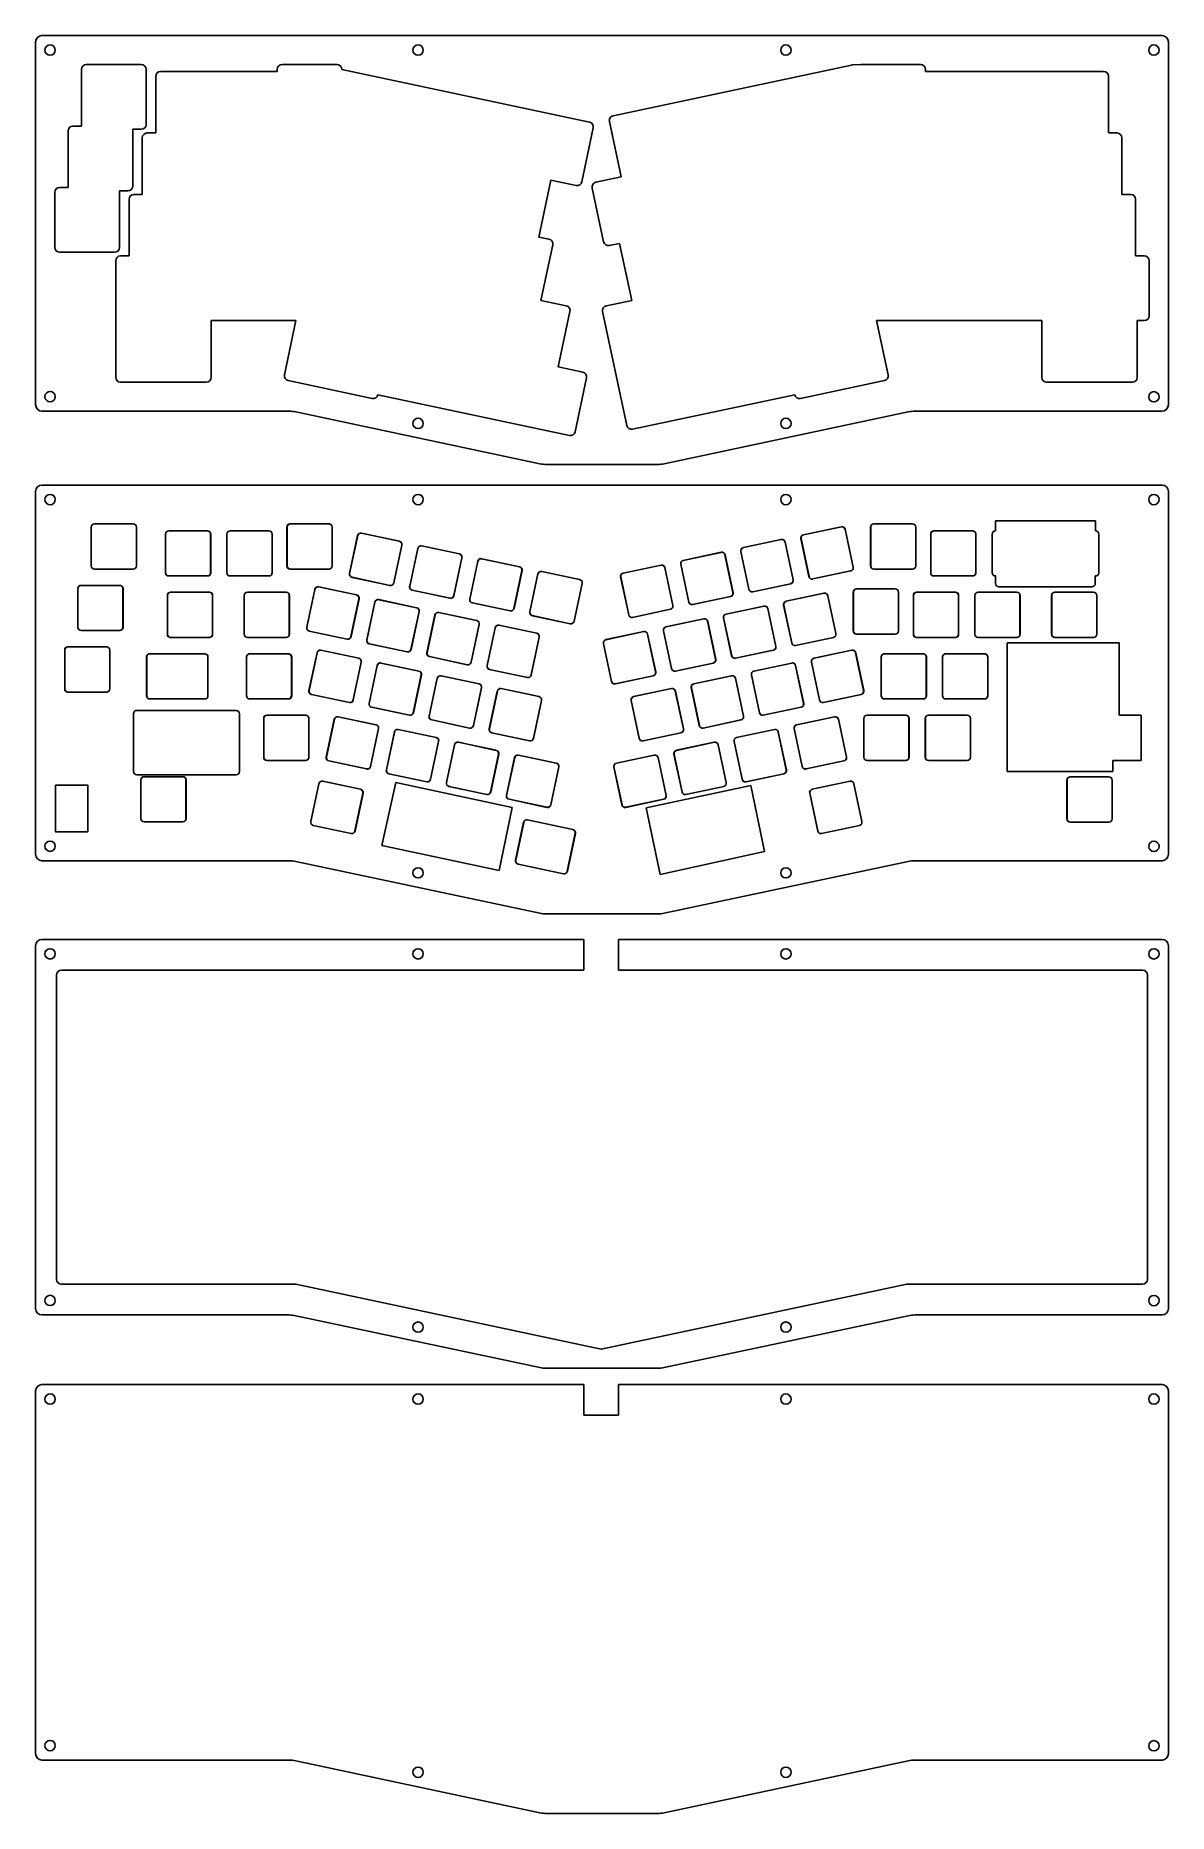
# Model space of a CAD drawing. Extents: x 59 to 410, y 110 to 661.
import ezdxf

# ---------------------------------------------------------------- set-up
doc = ezdxf.new("R2010")
doc.units = 0
doc.layers.get('0').update_dxf_attribs({"linetype": 'CONTINUOUS'})

msp = doc.modelspace()

# ---------------------------------------------------------------- linework, layer by layer
at = {"color": 7, "linetype": 'CONTINUOUS', "lineweight": 25}
for p, q in [((58.81, 658.57), (58.81, 546.17)), ((408.1, 660.57), (60.81, 660.57)), ((410.1, 546.17), (410.1, 658.57)), ((91.6, 651.57), (74.54, 651.57)), ((152.31, 651.57), (135.25, 651.57)), ((311.84, 651.43), (237.9, 635.71)), ((314.68, 651.56), (312.09, 651.46)), ((333.27, 651.57), (314.74, 651.57)), ((73.04, 650.07), (73.04, 632.52)), ((93.1, 633.01), (93.1, 650.07)), ((96.06, 647.93), (96.06, 630.38)), ((133.75, 649.43), (97.56, 649.43)), ((133.75, 650.07), (133.75, 649.43)), ((153.81, 650.06), (153.81, 650.07)), ((230.6, 633.73), (153.81, 650.06)), ((334.77, 649.43), (334.77, 650.07)), ((390, 649.43), (334.77, 649.43)), ((391.5, 630.38), (391.5, 647.93)), ((236.74, 633.93), (240.39, 616.76)), ((68.88, 631.02), (68.88, 613.47)), ((73.04, 632.52), (70.38, 632.52)), ((88.94, 631.51), (91.6, 631.51)), ((88.94, 613.96), (88.94, 631.51)), ((91.9, 628.88), (91.9, 611.33)), ((96.06, 630.38), (93.4, 630.38)), ((228.21, 615.27), (231.76, 631.95)), ((394.17, 630.38), (391.5, 630.38)), ((395.67, 611.33), (395.67, 628.88)), ((64.81, 611.97), (64.81, 594.91)), ((68.88, 613.47), (66.31, 613.47)), ((84.87, 612.46), (87.44, 612.46)), ((84.87, 594.91), (84.87, 612.46)), ((214.83, 598.13), (218.58, 615.78)), ((218.58, 615.78), (226.43, 614.11)), ((231.39, 613.31), (234.94, 596.63)), ((240.39, 616.76), (232.55, 615.09)), ((87.83, 609.83), (87.83, 592.28)), ((91.9, 611.33), (89.33, 611.33)), ((398.43, 611.33), (395.67, 611.33)), ((399.93, 592.28), (399.93, 609.83)), ((218.02, 597.45), (214.83, 598.13)), ((215.53, 578.51), (219.18, 595.67)), ((236.72, 595.47), (239.91, 596.15)), ((239.91, 596.15), (243.66, 578.51)), ((66.31, 593.41), (83.37, 593.41)), ((83.66, 590.78), (83.66, 554.67)), ((87.83, 592.28), (85.16, 592.28)), ((402.6, 592.28), (399.93, 592.28)), ((404.1, 573.72), (404.1, 590.78)), ((223.37, 576.84), (215.53, 578.51)), ((243.66, 578.51), (235.81, 576.84)), ((220.88, 557.89), (224.53, 575.06)), ((234.65, 575.06), (242.16, 539.73)), ((113.26, 572.22), (139.56, 572.22)), ((113.26, 554.67), (113.26, 572.22)), ((139.56, 572.22), (136, 555.43)), ((319.62, 572.22), (370.83, 572.22)), ((323.19, 555.43), (319.62, 572.22)), ((370.83, 572.22), (370.83, 554.62)), ((400.43, 572.22), (400.43, 554.62)), ((400.43, 572.22), (402.6, 572.22)), ((228.51, 556.27), (220.88, 557.89)), ((85.16, 553.17), (111.76, 553.17)), ((137.15, 553.65), (163.15, 548.12)), ((226.12, 537.81), (229.67, 554.49)), ((296.03, 548.12), (322.03, 553.65)), ((372.33, 553.12), (398.93, 553.12)), ((164.93, 549.28), (224.34, 536.65)), ((164.93, 549.28), (164.93, 549.28)), ((243.94, 538.58), (294.25, 549.27)), ((60.81, 544.17), (137.42, 544.17)), ((139.5, 543.95), (215.14, 527.87)), ((329.41, 543.95), (253.77, 527.87)), ((408.1, 544.17), (331.49, 544.17)), ((217.22, 527.65), (251.69, 527.65)), ((58.81, 519.28), (58.81, 406.88)), ((408.1, 521.28), (60.81, 521.28)), ((410.1, 406.88), (410.1, 519.28)), ((76.07, 508.25), (76.07, 496.25)), ((76.1, 508.24), (76.1, 496.24)), ((89.07, 509.25), (77.07, 509.25)), ((89.1, 509.24), (77.1, 509.24)), ((90.07, 496.25), (90.07, 508.25)), ((90.1, 496.24), (90.1, 508.24)), ((112.09, 507.11), (100.09, 507.11)), ((112.12, 507.1), (100.12, 507.1)), ((131.14, 507.11), (119.14, 507.11)), ((131.17, 507.1), (119.17, 507.1)), ((136.78, 508.25), (136.78, 496.25)), ((136.81, 508.24), (136.81, 496.24)), ((149.78, 509.25), (137.78, 509.25)), ((149.81, 509.24), (137.81, 509.24)), ((150.78, 496.25), (150.78, 508.25)), ((150.81, 496.24), (150.81, 508.24)), ((308.65, 508.37), (296.91, 505.87)), ((308.68, 508.36), (296.94, 505.86)), ((312.33, 495.86), (309.84, 507.59)), ((312.36, 495.85), (309.87, 507.59)), ((317.74, 508.25), (317.74, 496.25)), ((317.77, 508.24), (317.77, 496.24)), ((330.74, 509.25), (318.74, 509.25)), ((330.77, 509.24), (318.77, 509.24)), ((331.74, 496.25), (331.74, 508.25)), ((331.77, 496.24), (331.77, 508.24)), ((349.37, 507.11), (337.37, 507.11)), ((349.4, 507.1), (337.4, 507.1)), ((356.5, 507.11), (356.42, 507.11)), ((99.09, 506.11), (99.09, 494.11)), ((99.12, 506.1), (99.12, 494.1)), ((113.09, 494.11), (113.09, 506.11)), ((113.12, 494.1), (113.12, 506.1)), ((118.14, 506.11), (118.14, 494.11)), ((118.17, 506.1), (118.17, 494.1)), ((132.14, 494.11), (132.14, 506.11)), ((132.17, 494.1), (132.17, 506.1)), ((158.68, 505.61), (156.18, 493.88)), ((158.71, 505.61), (156.21, 493.87)), ((171.6, 503.89), (159.86, 506.39)), ((171.63, 503.88), (159.89, 506.38)), ((169.88, 490.97), (172.37, 502.7)), ((169.91, 490.96), (172.4, 502.69)), ((177.31, 501.65), (174.82, 489.92)), ((177.34, 501.64), (174.84, 489.91)), ((190.23, 499.93), (178.5, 502.42)), ((190.26, 499.92), (178.53, 502.41)), ((290.02, 504.4), (278.28, 501.91)), ((290.05, 504.39), (278.31, 501.9)), ((293.7, 491.9), (291.2, 503.63)), ((293.73, 491.89), (291.23, 503.62)), ((296.14, 504.68), (298.64, 492.95)), ((296.17, 504.67), (298.67, 492.94)), ((336.37, 506.11), (336.37, 494.11)), ((336.4, 506.1), (336.4, 494.1)), ((350.37, 494.11), (350.37, 506.11)), ((350.4, 494.1), (350.4, 506.1)), ((355.42, 506.11), (355.42, 494.11)), ((388.47, 494.11), (388.47, 506.11)), ((188.51, 487.01), (191, 498.74)), ((188.54, 487), (191.03, 498.73)), ((195.94, 497.69), (193.45, 485.96)), ((195.97, 497.68), (193.48, 485.95)), ((208.87, 495.97), (197.13, 498.46)), ((208.9, 495.96), (197.16, 498.45)), ((252.75, 496.48), (241.01, 493.99)), ((252.78, 496.47), (241.04, 493.98)), ((258.87, 496.76), (261.37, 485.02)), ((258.9, 496.75), (261.4, 485.02)), ((271.38, 500.44), (259.64, 497.95)), ((271.41, 500.43), (259.67, 497.94)), ((275.06, 487.94), (272.57, 499.67)), ((275.09, 487.93), (272.6, 499.66)), ((277.51, 500.72), (280, 488.99)), ((277.54, 500.71), (280.03, 488.98)), ((77.07, 495.25), (89.07, 495.25)), ((77.1, 495.24), (89.1, 495.24)), ((100.09, 493.11), (112.09, 493.11)), ((100.12, 493.1), (112.12, 493.1)), ((119.14, 493.11), (131.14, 493.11)), ((119.17, 493.1), (131.17, 493.1)), ((137.78, 495.25), (149.78, 495.25)), ((137.81, 495.24), (149.81, 495.24)), ((156.95, 492.69), (168.69, 490.2)), ((156.98, 492.68), (168.72, 490.19)), ((207.14, 483.04), (209.64, 494.78)), ((207.17, 483.04), (209.67, 494.77)), ((214.58, 493.73), (212.08, 481.99)), ((214.61, 493.72), (212.11, 481.99)), ((227.5, 492.01), (215.76, 494.5)), ((227.53, 492), (215.79, 494.49)), ((225.78, 479.08), (228.27, 490.82)), ((225.81, 479.07), (228.3, 490.81)), ((240.24, 492.8), (242.74, 481.06)), ((240.27, 492.79), (242.77, 481.05)), ((256.43, 483.97), (253.93, 495.71)), ((256.46, 483.97), (253.96, 495.7)), ((281.19, 488.22), (292.93, 490.71)), ((281.22, 488.21), (292.96, 490.7)), ((299.82, 492.18), (311.56, 494.67)), ((299.85, 492.17), (311.59, 494.66)), ((318.74, 495.25), (330.74, 495.25)), ((318.77, 495.24), (330.77, 495.24)), ((337.37, 493.11), (349.37, 493.11)), ((337.4, 493.1), (349.4, 493.1)), ((356.42, 493.11), (356.5, 493.11)), ((356.45, 493.1), (356.53, 493.1)), ((356.5, 493.11), (356.5, 490.76)), ((387.38, 490.76), (387.38, 493.11)), ((387.38, 493.11), (387.47, 493.11)), ((387.41, 493.1), (387.5, 493.1)), ((71.91, 489.2), (71.91, 477.2)), ((71.94, 489.19), (71.94, 477.19)), ((84.91, 490.2), (72.91, 490.2)), ((84.94, 490.19), (72.94, 490.19)), ((85.91, 477.2), (85.91, 489.2)), ((85.94, 477.19), (85.94, 489.19)), ((99.69, 487.06), (99.69, 475.06)), ((99.72, 487.05), (99.72, 475.05)), ((112.69, 488.06), (100.69, 488.06)), ((112.72, 488.05), (100.72, 488.05)), ((113.69, 475.06), (113.69, 487.06)), ((113.72, 475.05), (113.72, 487.05)), ((123.5, 487.06), (123.5, 475.06)), ((123.53, 487.05), (123.53, 475.05)), ((136.5, 488.06), (124.5, 488.06)), ((136.53, 488.05), (124.53, 488.05)), ((137.5, 475.06), (137.5, 487.06)), ((137.53, 475.05), (137.53, 487.05)), ((145.4, 488.96), (142.9, 477.23)), ((145.43, 488.96), (142.93, 477.22)), ((158.32, 487.24), (146.58, 489.74)), ((158.35, 487.23), (146.61, 489.73)), ((156.6, 474.32), (159.09, 486.05)), ((156.63, 474.31), (159.12, 486.04)), ((164.03, 485), (161.54, 473.27)), ((164.06, 484.99), (161.56, 473.26)), ((176.95, 483.28), (165.22, 485.77)), ((176.98, 483.27), (165.25, 485.76)), ((175.59, 488.73), (187.32, 486.24)), ((175.62, 488.72), (187.35, 486.23)), ((262.55, 484.25), (274.29, 486.75)), ((262.58, 484.24), (274.32, 486.74)), ((303.29, 487.76), (291.55, 485.26)), ((303.32, 487.75), (291.58, 485.25)), ((306.97, 475.25), (304.48, 486.98)), ((307, 475.24), (304.51, 486.98)), ((312.38, 488.12), (312.38, 476.12)), ((312.41, 488.11), (312.41, 476.11)), ((325.38, 489.12), (313.38, 489.12)), ((325.41, 489.11), (313.41, 489.11)), ((326.38, 476.12), (326.38, 488.12)), ((326.41, 476.11), (326.41, 488.11)), ((331.01, 487.06), (331.01, 475.06)), ((331.04, 487.05), (331.04, 475.05)), ((344.01, 488.06), (332.01, 488.06)), ((344.04, 488.05), (332.04, 488.05)), ((345.01, 475.06), (345.01, 487.06)), ((345.04, 475.05), (345.04, 487.05)), ((350.06, 487.06), (350.06, 475.06)), ((350.09, 487.05), (350.09, 475.05)), ((363.06, 488.06), (351.06, 488.06)), ((363.09, 488.05), (351.09, 488.05)), ((357.5, 489.76), (386.38, 489.76)), ((364.06, 475.06), (364.06, 487.06)), ((364.09, 475.05), (364.09, 487.05)), ((373.88, 487.06), (373.88, 475.06)), ((373.91, 487.05), (373.91, 475.05)), ((386.88, 488.06), (374.88, 488.06)), ((386.91, 488.05), (374.91, 488.05)), ((387.88, 475.06), (387.88, 487.06)), ((387.91, 475.05), (387.91, 487.05)), ((175.23, 470.36), (177.72, 482.09)), ((175.26, 470.35), (177.75, 482.08)), ((182.66, 481.04), (180.17, 469.31)), ((182.69, 481.03), (180.2, 469.3)), ((195.59, 479.32), (183.85, 481.81)), ((195.62, 479.31), (183.88, 481.8)), ((194.22, 484.77), (205.96, 482.27)), ((194.25, 484.76), (205.99, 482.26)), ((212.85, 480.81), (224.59, 478.31)), ((212.88, 480.8), (224.62, 478.3)), ((243.92, 480.29), (255.66, 482.79)), ((243.95, 480.28), (255.69, 482.78)), ((266.02, 479.83), (254.28, 477.34)), ((266.05, 479.82), (254.31, 477.33)), ((272.15, 480.11), (274.64, 468.38)), ((272.18, 480.1), (274.67, 468.37)), ((284.66, 483.79), (272.92, 481.3)), ((284.69, 483.78), (272.95, 481.29)), ((288.34, 471.29), (285.84, 483.02)), ((288.37, 471.28), (285.87, 483.01)), ((290.78, 484.07), (293.28, 472.34)), ((290.81, 484.06), (293.31, 472.33)), ((72.91, 476.2), (84.91, 476.2)), ((72.94, 476.19), (84.94, 476.19)), ((100.69, 474.06), (112.69, 474.06)), ((100.72, 474.05), (112.72, 474.05)), ((124.5, 474.06), (136.5, 474.06)), ((124.53, 474.05), (136.53, 474.05)), ((143.67, 476.04), (155.41, 473.55)), ((143.7, 476.03), (155.44, 473.54)), ((193.86, 466.39), (196.36, 478.13)), ((193.89, 466.39), (196.39, 478.12)), ((201.3, 477.08), (198.8, 465.34)), ((201.33, 477.07), (198.83, 465.34)), ((214.22, 475.36), (202.48, 477.85)), ((214.25, 475.35), (202.51, 477.84)), ((212.5, 462.43), (214.99, 474.17)), ((212.53, 462.42), (215.02, 474.16)), ((247.39, 475.87), (235.65, 473.38)), ((247.42, 475.86), (235.68, 473.37)), ((251.07, 463.36), (248.57, 475.1)), ((251.1, 463.36), (248.6, 475.09)), ((253.51, 476.15), (256.01, 464.41)), ((253.54, 476.14), (256.04, 464.41)), ((269.7, 467.33), (267.21, 479.06)), ((269.73, 467.32), (267.24, 479.05)), ((294.46, 471.57), (306.2, 474.06)), ((294.49, 471.56), (306.23, 474.05)), ((313.38, 475.12), (325.38, 475.12)), ((313.41, 475.11), (325.41, 475.11)), ((332.01, 474.06), (344.01, 474.06)), ((332.04, 474.05), (344.04, 474.05)), ((351.06, 474.06), (363.06, 474.06)), ((351.09, 474.05), (363.09, 474.05)), ((374.88, 474.06), (386.88, 474.06)), ((374.91, 474.05), (386.91, 474.05)), ((67.84, 470.15), (67.84, 458.15)), ((67.87, 470.14), (67.87, 458.14)), ((80.84, 471.15), (68.84, 471.15)), ((80.87, 471.14), (68.87, 471.14)), ((81.84, 458.15), (81.84, 470.15)), ((81.87, 458.14), (81.87, 470.14)), ((106.24, 469.01), (94.24, 469.01)), ((137.2, 469.01), (125.2, 469.01)), ((137.23, 469), (125.23, 469)), ((146.1, 469.33), (143.6, 457.6)), ((146.13, 469.33), (143.63, 457.59)), ((159.02, 467.61), (147.28, 470.11)), ((159.05, 467.6), (147.31, 470.1)), ((162.31, 472.08), (174.04, 469.59)), ((162.34, 472.07), (174.07, 469.58)), ((234.88, 472.19), (237.38, 460.45)), ((234.91, 472.18), (237.41, 460.44)), ((275.83, 467.61), (287.57, 470.1)), ((275.86, 467.6), (287.6, 470.09)), ((311.91, 470.11), (300.17, 467.61)), ((311.94, 470.1), (300.2, 467.6)), ((315.59, 457.6), (313.1, 469.33)), ((315.62, 457.59), (313.13, 469.33)), ((334, 469.01), (322, 469.01)), ((334.03, 469), (322.03, 469)), ((353.05, 469.01), (341.05, 469.01)), ((353.08, 469), (341.08, 469)), ((394.77, 472.36), (360.08, 472.36)), ((392.43, 472.37), (363.56, 472.37)), ((93.24, 468.01), (93.24, 456.01)), ((93.27, 468), (93.27, 456)), ((112.27, 456), (112.27, 468)), ((124.2, 468.01), (124.2, 456.01)), ((124.23, 468), (124.23, 456)), ((138.2, 456.01), (138.2, 468.01)), ((138.23, 456), (138.23, 468)), ((157.3, 454.69), (159.79, 466.42)), ((157.33, 454.68), (159.82, 466.41)), ((164.73, 465.37), (162.24, 453.64)), ((164.76, 465.36), (162.26, 453.63)), ((177.65, 463.65), (165.92, 466.14)), ((177.68, 463.64), (165.95, 466.13)), ((180.94, 468.12), (192.68, 465.62)), ((180.97, 468.11), (192.71, 465.61)), ((199.57, 464.16), (211.31, 461.66)), ((199.6, 464.15), (211.34, 461.65)), ((257.19, 463.64), (268.93, 466.14)), ((257.22, 463.63), (268.96, 466.13)), ((293.28, 466.14), (281.54, 463.65)), ((293.31, 466.13), (281.57, 463.64)), ((296.96, 453.64), (294.46, 465.37)), ((296.99, 453.63), (294.49, 465.36)), ((299.4, 466.42), (301.9, 454.69)), ((299.43, 466.41), (301.93, 454.68)), ((321, 468.01), (321, 456.01)), ((321.03, 468), (321.03, 456)), ((335, 456.01), (335, 468.01)), ((335.03, 456), (335.03, 468)), ((340.05, 468.01), (340.05, 456.01)), ((340.08, 468), (340.08, 456)), ((354.05, 456.01), (354.05, 468.01)), ((354.08, 456), (354.08, 468)), ((175.93, 450.73), (178.42, 462.46)), ((175.96, 450.72), (178.45, 462.45)), ((183.36, 461.41), (180.87, 449.68)), ((183.39, 461.4), (180.9, 449.67)), ((196.29, 459.69), (184.55, 462.18)), ((196.32, 459.68), (184.58, 462.17)), ((194.56, 446.76), (197.06, 458.5)), ((194.59, 446.76), (197.09, 458.49)), ((202, 457.45), (199.5, 445.71)), ((202.03, 457.44), (199.53, 445.71)), ((214.92, 455.73), (203.18, 458.22)), ((214.95, 455.72), (203.21, 458.21)), ((238.56, 459.68), (250.3, 462.18)), ((238.59, 459.67), (250.33, 462.17)), ((256.01, 458.22), (244.27, 455.73)), ((256.04, 458.21), (244.3, 455.72)), ((259.69, 445.71), (257.19, 457.45)), ((259.72, 445.71), (257.22, 457.44)), ((262.13, 458.5), (264.63, 446.76)), ((262.16, 458.49), (264.66, 446.76)), ((274.64, 462.18), (262.9, 459.69)), ((274.67, 462.17), (262.93, 459.68)), ((278.32, 449.68), (275.83, 461.41)), ((278.35, 449.67), (275.86, 461.4)), ((280.77, 462.46), (283.26, 450.73)), ((280.8, 462.45), (283.29, 450.72)), ((68.84, 457.15), (80.84, 457.15)), ((68.87, 457.14), (80.87, 457.14)), ((94.24, 455.01), (106.24, 455.01)), ((125.2, 455.01), (137.2, 455.01)), ((125.23, 455), (137.23, 455)), ((144.37, 456.41), (156.11, 453.92)), ((144.4, 456.4), (156.14, 453.91)), ((163.01, 452.45), (174.74, 449.96)), ((163.04, 452.44), (174.77, 449.95)), ((213.2, 442.8), (215.69, 454.54)), ((213.23, 442.79), (215.72, 454.53)), ((243.5, 454.54), (246, 442.8)), ((243.53, 454.53), (246.03, 442.79)), ((284.45, 449.96), (296.19, 452.45)), ((284.48, 449.95), (296.22, 452.44)), ((303.08, 453.92), (314.82, 456.41)), ((303.11, 453.91), (314.85, 456.4)), ((322, 455.01), (334, 455.01)), ((322.03, 455), (334.03, 455)), ((341.05, 455.01), (353.05, 455.01)), ((341.08, 455), (353.08, 455)), ((129.55, 448.96), (129.55, 436.96)), ((129.58, 448.95), (129.58, 436.95)), ((142.55, 449.96), (130.55, 449.96)), ((142.58, 449.95), (130.58, 449.95)), ((143.55, 436.96), (143.55, 448.96)), ((143.58, 436.95), (143.58, 448.95)), ((151.45, 448.72), (148.95, 436.99)), ((151.48, 448.72), (148.98, 436.98)), ((164.37, 447), (152.63, 449.5)), ((164.4, 446.99), (152.66, 449.49)), ((181.64, 448.49), (193.38, 445.99)), ((181.67, 448.48), (193.41, 445.98)), ((265.81, 445.99), (277.55, 448.49)), ((265.84, 445.98), (277.58, 448.48)), ((306.55, 449.5), (294.81, 447)), ((306.58, 449.49), (294.84, 446.99)), ((310.23, 436.99), (307.74, 448.72)), ((310.26, 436.98), (307.77, 448.72)), ((315.64, 448.96), (315.64, 436.96)), ((315.67, 448.95), (315.67, 436.95)), ((328.64, 449.96), (316.64, 449.96)), ((328.67, 449.95), (316.67, 449.95)), ((329.64, 436.96), (329.64, 448.96)), ((329.67, 436.95), (329.67, 448.95)), ((334.69, 448.96), (334.69, 436.96)), ((334.72, 448.95), (334.72, 436.95)), ((347.69, 449.96), (335.69, 449.96)), ((347.72, 449.95), (335.72, 449.95)), ((348.69, 436.96), (348.69, 448.96)), ((348.72, 436.95), (348.72, 448.95)), ((401.6, 449.95), (394.77, 449.95)), ((162.65, 434.08), (165.14, 445.81)), ((162.68, 434.07), (165.17, 445.8)), ((170.08, 444.76), (167.59, 433.03)), ((170.11, 444.75), (167.61, 433.02)), ((183, 443.04), (171.27, 445.53)), ((183.03, 443.03), (171.3, 445.52)), ((181.28, 430.12), (183.77, 441.85)), ((181.31, 430.11), (183.8, 441.84)), ((188.71, 440.8), (186.22, 429.07)), ((188.74, 440.79), (186.25, 429.06)), ((201.64, 439.08), (189.9, 441.57)), ((201.67, 439.07), (189.93, 441.56)), ((200.27, 444.53), (212.01, 442.03)), ((200.3, 444.52), (212.04, 442.02)), ((247.18, 442.03), (258.92, 444.53)), ((247.21, 442.02), (258.95, 444.52)), ((269.28, 441.57), (257.54, 439.08)), ((269.31, 441.56), (257.57, 439.07)), ((272.96, 429.07), (270.47, 440.8)), ((272.99, 429.06), (270.5, 440.79)), ((275.41, 441.85), (277.9, 430.12)), ((275.44, 441.84), (277.93, 430.11)), ((287.92, 445.53), (276.18, 443.04)), ((287.95, 445.52), (276.21, 443.03)), ((291.6, 433.03), (289.1, 444.76)), ((291.63, 433.02), (289.13, 444.75)), ((294.04, 445.81), (296.54, 434.08)), ((294.07, 445.8), (296.57, 434.07)), ((130.55, 435.96), (142.55, 435.96)), ((130.58, 435.95), (142.58, 435.95)), ((149.72, 435.8), (161.46, 433.31)), ((149.75, 435.79), (161.49, 433.3)), ((199.91, 426.15), (202.41, 437.89)), ((199.94, 426.15), (202.44, 437.88)), ((207.35, 436.84), (204.85, 425.1)), ((207.38, 436.83), (204.88, 425.1)), ((220.27, 435.12), (208.53, 437.61)), ((220.3, 435.11), (208.56, 437.6)), ((250.65, 437.61), (238.91, 435.12)), ((250.68, 437.6), (238.94, 435.11)), ((254.33, 425.1), (251.83, 436.84)), ((254.36, 425.1), (251.86, 436.83)), ((256.77, 437.89), (259.27, 426.15)), ((256.8, 437.88), (259.3, 426.15)), ((297.72, 433.31), (309.46, 435.8)), ((297.75, 433.3), (309.49, 435.79)), ((316.64, 435.96), (328.64, 435.96)), ((316.67, 435.95), (328.67, 435.95)), ((335.69, 435.96), (347.69, 435.96)), ((335.72, 435.95), (347.72, 435.95)), ((392.84, 433.61), (392.84, 435.96)), ((392.84, 435.96), (400.07, 435.96)), ((392.87, 435.95), (401.6, 435.95)), ((91.46, 429.91), (91.46, 417.91)), ((91.49, 429.9), (91.49, 417.9)), ((104.46, 430.91), (92.46, 430.91)), ((104.49, 430.9), (92.49, 430.9)), ((105.46, 417.91), (105.46, 429.91)), ((105.49, 417.9), (105.49, 429.9)), ((168.36, 431.84), (180.09, 429.35)), ((168.39, 431.83), (180.12, 429.34)), ((218.55, 422.19), (221.04, 433.93)), ((218.58, 422.18), (221.07, 433.92)), ((238.14, 433.93), (240.64, 422.19)), ((238.17, 433.92), (240.67, 422.18)), ((279.09, 429.35), (290.83, 431.84)), ((279.12, 429.34), (290.86, 431.83)), ((378.63, 429.86), (378.63, 417.86)), ((378.66, 429.85), (378.66, 417.85)), ((391.63, 430.86), (379.63, 430.86)), ((392.63, 417.86), (392.63, 429.86)), ((392.66, 417.85), (392.66, 429.85)), ((146.64, 428.73), (144.14, 417)), ((146.67, 428.73), (144.17, 416.99)), ((159.56, 427.01), (147.82, 429.51)), ((159.59, 427), (147.85, 429.5)), ((157.84, 414.09), (160.33, 425.82)), ((157.87, 414.08), (160.36, 425.81)), ((170.54, 429.13), (166.23, 409.58)), ((186.99, 427.88), (198.73, 425.38)), ((187.02, 427.87), (198.76, 425.37)), ((260.45, 425.38), (272.19, 427.88)), ((260.48, 425.37), (272.22, 427.87)), ((284.89, 407.77), (280.57, 428.15)), ((298.85, 425.82), (301.35, 414.09)), ((298.88, 425.81), (301.38, 414.08)), ((311.36, 429.51), (299.62, 427.01)), ((311.39, 429.5), (299.65, 427)), ((315.04, 417), (312.55, 428.73)), ((315.07, 416.99), (312.58, 428.73)), ((205.62, 423.92), (217.36, 421.42)), ((205.65, 423.91), (217.39, 421.41)), ((241.82, 421.42), (253.56, 423.92)), ((241.85, 421.41), (253.59, 423.91)), ((248.14, 421.24), (252.54, 400.63)), ((92.46, 416.91), (104.46, 416.91)), ((92.49, 416.9), (104.49, 416.9)), ((144.91, 415.81), (156.65, 413.32)), ((144.94, 415.8), (156.68, 413.31)), ((210.16, 416.77), (207.66, 405.03)), ((210.19, 416.76), (207.69, 405.02)), ((225.41, 414.55), (211.34, 417.54)), ((225.44, 414.54), (211.37, 417.53)), ((223.69, 401.63), (226.18, 413.36)), ((223.72, 401.62), (226.21, 413.35)), ((302.53, 413.32), (314.27, 415.81)), ((302.56, 413.31), (314.3, 415.8)), ((379.63, 416.86), (391.63, 416.86)), ((379.66, 416.85), (391.66, 416.85)), ((60.81, 404.88), (137.42, 404.88)), ((139.5, 404.66), (215.14, 388.58)), ((208.43, 403.85), (222.5, 400.86)), ((208.46, 403.84), (222.53, 400.85)), ((329.41, 404.66), (253.77, 388.58)), ((408.1, 404.88), (331.49, 404.88)), ((217.22, 388.37), (251.69, 388.37)), ((60.81, 380.51), (228.86, 380.51)), ((239.56, 380.51), (408.1, 380.51)), ((58.81, 266.11), (58.81, 378.51)), ((410.1, 378.51), (410.1, 266.11)), ((65.34, 275.14), (65.34, 369.48)), ((66.84, 370.98), (228.86, 370.98)), ((239.56, 370.98), (402.07, 370.98)), ((403.57, 369.48), (403.57, 275.14)), ((139.48, 273.64), (66.84, 273.64)), ((139.48, 273.64), (234.21, 253.5)), ((234.21, 253.5), (328.94, 273.64)), ((402.07, 273.64), (328.94, 273.64)), ((60.81, 264.11), (137.42, 264.11)), ((139.5, 263.89), (215.14, 247.81)), ((329.41, 263.89), (253.77, 247.81)), ((408.1, 264.11), (331.49, 264.11)), ((60.81, 242.57), (228.86, 242.57)), ((217.22, 247.59), (251.69, 247.59)), ((239.56, 242.57), (408.1, 242.57)), ((58.81, 128.17), (58.81, 240.57)), ((410.1, 240.57), (410.1, 128.17)), ((60.81, 126.17), (137.42, 126.17)), ((139.5, 125.95), (215.14, 109.87)), ((329.41, 125.95), (253.77, 109.87)), ((408.1, 126.17), (331.49, 126.17)), ((217.22, 109.66), (251.69, 109.66))]:
    msp.add_line(p, q, dxfattribs=at)
for p, q in [((356.45, 507.1), (356.45, 510.22)), ((356.45, 510.22), (387.49, 510.22)), ((387.49, 507.1), (387.49, 510.22)), ((94.27, 469), (111.27, 469)), ((360.08, 472.36), (360.08, 432.48)), ((394.77, 472.36), (394.77, 449.95)), ((94.27, 455), (111.27, 455)), ((89.22, 450.47), (89.22, 432.51)), ((90.22, 451.47), (121.06, 451.44)), ((122.06, 450.44), (122.06, 432.48)), ((401.6, 449.95), (401.6, 435.95)), ((392.87, 435.95), (392.87, 432.48)), ((90.22, 431.51), (121.06, 431.48)), ((360.08, 432.48), (392.87, 432.48)), ((170.54, 429.13), (206.65, 421.32)), ((248.14, 421.24), (280.57, 428.15)), ((206.65, 421.32), (202.53, 401.83)), ((166.23, 409.58), (202.53, 401.83)), ((252.54, 400.63), (284.89, 407.77)), ((228.86, 380.51), (228.86, 370.98)), ((239.56, 380.51), (239.56, 370.98)), ((228.86, 242.57), (228.86, 233.04)), ((239.56, 242.57), (239.56, 233.04))]:
    msp.add_line(p, q)
at = {"linetype": 'CONTINUOUS'}
msp.add_line((228.86, 233.04), (239.56, 233.04), dxfattribs=at)
msp.add_lwpolyline([(64.99, 428.29), (75.01, 428.29), (75.01, 413.85), (64.99, 413.85)], close=True)
at = {"color": 7, "linetype": 'CONTINUOUS', "lineweight": 25}
for centre in [(63.31, 656.07), (177.41, 656.07), (291.5, 656.07), (405.6, 656.07), (63.31, 548.67), (405.6, 548.62), (177.41, 540.4), (291.5, 540.4), (63.31, 516.78), (177.41, 516.78), (291.5, 516.78), (405.6, 516.78), (63.31, 409.38), (405.6, 409.33), (177.41, 401.12), (291.5, 401.12), (63.31, 376.01), (177.41, 376.01), (291.5, 376.01), (405.6, 376.01), (63.31, 268.61), (405.6, 268.56), (177.41, 260.35), (291.5, 260.35), (63.31, 238.07), (177.41, 238.07), (291.5, 238.07), (405.6, 238.07), (63.31, 130.67), (405.6, 130.62), (177.41, 122.41), (291.5, 122.41)]:
    msp.add_circle(centre, 1.6, dxfattribs=at)
for centre, radius, start, end in [((60.81, 658.57), 2, 90, 180), ((408.1, 658.57), 2, 0, 90), ((74.54, 650.07), 1.5, 90, 180), ((91.6, 650.07), 1.5, 0, 90), ((135.25, 650.07), 1.5, 90, 180), ((152.31, 650.07), 1.5, 0, 90), ((312.15, 649.96), 1.5, 92.2937, 102), ((314.74, 650.07), 1.5, 90, 92.2937), ((333.27, 650.07), 1.5, 0, 90), ((97.56, 647.93), 1.5, 90, 180), ((390, 647.93), 1.5, 0, 90), ((230.29, 632.27), 1.5, 348, 78), ((238.21, 634.25), 1.5, 102, 192), ((70.38, 631.02), 1.5, 90, 180), ((91.6, 633.01), 1.5, 270, 0), ((93.4, 628.88), 1.5, 90, 180), ((394.17, 628.88), 1.5, 0, 90), ((66.31, 611.97), 1.5, 90, 180), ((87.44, 613.96), 1.5, 270, 0), ((226.75, 615.58), 1.5, 258, 348), ((232.86, 613.63), 1.5, 102, 192), ((89.33, 609.83), 1.5, 90, 180), ((398.43, 609.83), 1.5, 0, 90), ((217.71, 595.99), 1.5, 348, 78), ((236.41, 596.94), 1.5, 192, 282), ((66.31, 594.91), 1.5, 180, 270), ((83.37, 594.91), 1.5, 270, 0), ((85.16, 590.78), 1.5, 90, 180), ((402.6, 590.78), 1.5, 0, 90), ((223.06, 575.38), 1.5, 348, 78), ((236.12, 575.37), 1.5, 102, 192), ((402.6, 573.72), 1.5, 270, 0), ((85.16, 554.67), 1.5, 180, 270), ((111.76, 554.67), 1.5, 270, 0), ((137.46, 555.11), 1.5, 168, 258), ((228.2, 554.81), 1.5, 348, 78), ((321.72, 555.11), 1.5, 282, 12), ((372.33, 554.62), 1.5, 180, 270), ((398.93, 554.62), 1.5, 270, 0), ((60.81, 546.17), 2, 180, 270), ((163.46, 549.59), 1.5, 258, 348), ((295.72, 549.59), 1.5, 192.1532, 282), ((408.1, 546.17), 2, 270, 0), ((137.42, 534.17), 10, 78, 90), ((331.49, 534.17), 10, 90, 102), ((224.66, 538.12), 1.5, 258, 348), ((243.63, 540.05), 1.5, 192, 282), ((217.22, 537.65), 10, 258, 270), ((251.69, 537.65), 10, 270, 282), ((60.81, 519.28), 2, 90, 180), ((408.1, 519.28), 2, 0, 90), ((77.07, 508.25), 1, 90, 180), ((77.1, 508.24), 1, 90, 180), ((89.07, 508.25), 1, 0, 90), ((89.1, 508.24), 1, 0, 90), ((100.09, 506.11), 1, 90, 180), ((100.12, 506.1), 1, 90, 180), ((112.09, 506.11), 1, 0, 90), ((112.12, 506.1), 1, 0, 90), ((119.14, 506.11), 1, 90, 180), ((119.17, 506.1), 1, 90, 180), ((131.14, 506.11), 1, 360, 90), ((131.17, 506.1), 1, 360, 90), ((137.78, 508.25), 1, 90, 180), ((137.81, 508.24), 1, 90, 180), ((149.78, 508.25), 1, 0, 90), ((149.81, 508.24), 1, 0, 90), ((308.86, 507.39), 1, 12, 102), ((308.89, 507.38), 1, 12, 102), ((318.74, 508.25), 1, 90, 180), ((318.77, 508.24), 1, 90, 180), ((330.74, 508.25), 1, 0, 90), ((330.77, 508.24), 1, 0, 90), ((337.37, 506.11), 1, 90, 180), ((337.4, 506.1), 1, 90, 180), ((349.37, 506.11), 1, 360, 90), ((349.4, 506.1), 1, 360, 90), ((356.42, 506.11), 1, 90, 180), ((387.5, 506.1), 1, 360, 90), ((159.65, 505.41), 1, 78, 168), ((159.68, 505.4), 1, 78, 168), ((171.39, 502.91), 1, 348, 78), ((171.42, 502.9), 1, 348, 78), ((178.29, 501.45), 1, 78, 168), ((178.32, 501.44), 1, 78, 168), ((278.49, 500.93), 1, 102, 192), ((278.52, 500.92), 1, 102, 192), ((290.22, 503.43), 1, 12, 102), ((290.25, 503.42), 1, 12, 102), ((297.12, 504.89), 1, 102, 192), ((297.15, 504.88), 1, 102, 192), ((77.07, 496.25), 1, 180, 270), ((77.1, 496.24), 1, 180, 270), ((89.07, 496.25), 1, 270, 0), ((89.1, 496.24), 1, 270, 0), ((137.78, 496.25), 1, 180, 270), ((137.81, 496.24), 1, 180, 270), ((149.78, 496.25), 1, 270, 0), ((149.81, 496.24), 1, 270, 0), ((190.03, 498.95), 1, 348, 78), ((190.06, 498.94), 1, 348, 78), ((196.92, 497.49), 1, 78, 168), ((196.95, 497.48), 1, 78, 168), ((208.66, 494.99), 1, 348, 78), ((208.69, 494.98), 1, 348, 78), ((252.96, 495.5), 1, 12, 102), ((252.99, 495.5), 1, 12, 102), ((259.85, 496.97), 1, 102, 192), ((259.88, 496.96), 1, 102, 192), ((271.59, 499.47), 1, 12, 102), ((271.62, 499.46), 1, 12, 102), ((311.35, 495.65), 1, 282, 12), ((311.38, 495.64), 1, 282, 12), ((318.74, 496.25), 1, 180, 270), ((318.77, 496.24), 1, 180, 270), ((330.74, 496.25), 1, 270, 0), ((330.77, 496.24), 1, 270, 0), ((100.09, 494.11), 1, 180, 270), ((100.12, 494.1), 1, 180, 270), ((112.09, 494.11), 1, 270, 0), ((112.12, 494.1), 1, 270, 0), ((119.14, 494.11), 1, 180, 270), ((119.17, 494.1), 1, 180, 270), ((131.14, 494.11), 1, 270, 0), ((131.17, 494.1), 1, 270, 0), ((157.16, 493.67), 1, 168, 258), ((157.19, 493.66), 1, 168, 258), ((168.9, 491.17), 1, 258, 348), ((168.93, 491.16), 1, 258, 348), ((215.56, 493.52), 1, 78, 168), ((215.59, 493.52), 1, 78, 168), ((227.29, 491.03), 1, 348, 78), ((227.32, 491.02), 1, 348, 78), ((241.22, 493.01), 1, 102, 192), ((241.25, 493), 1, 102, 192), ((292.72, 491.69), 1, 282, 12), ((292.75, 491.68), 1, 282, 12), ((299.61, 493.15), 1, 192, 282), ((299.64, 493.14), 1, 192, 282), ((337.37, 494.11), 1, 180, 270), ((337.4, 494.1), 1, 180, 270), ((349.37, 494.11), 1, 270, 0), ((349.4, 494.1), 1, 270, 0), ((356.42, 494.11), 1, 180, 270), ((357.5, 490.76), 1, 179.9999, 270), ((386.41, 490.75), 1, 269.9999, 0.0001), ((387.5, 494.1), 1, 270, 0), ((72.91, 489.2), 1, 90, 180), ((72.94, 489.19), 1, 90, 180), ((84.91, 489.2), 1, 0, 90), ((84.94, 489.19), 1, 0, 90), ((100.69, 487.06), 1, 90, 180), ((100.72, 487.05), 1, 90, 180), ((112.69, 487.06), 1, 0, 90), ((112.72, 487.05), 1, 0, 90), ((124.5, 487.06), 1, 90, 180), ((124.53, 487.05), 1, 90, 180), ((136.5, 487.06), 1, 0, 90), ((136.53, 487.05), 1, 0, 90), ((146.37, 488.76), 1, 78, 168), ((146.4, 488.75), 1, 78, 168), ((158.11, 486.26), 1, 348, 78), ((158.14, 486.25), 1, 348, 78), ((165.01, 484.8), 1, 78, 168), ((165.04, 484.79), 1, 78, 168), ((175.79, 489.71), 1, 168, 258), ((175.82, 489.7), 1, 168, 258), ((187.53, 487.21), 1, 258, 348), ((187.56, 487.2), 1, 258, 348), ((194.43, 485.75), 1, 168, 258), ((194.46, 485.74), 1, 168, 258), ((262.35, 485.23), 1, 192, 282), ((262.38, 485.22), 1, 192, 282), ((274.08, 487.73), 1, 282, 12), ((274.11, 487.72), 1, 282, 12), ((280.98, 489.19), 1, 192, 282), ((281.01, 489.18), 1, 192, 282), ((291.76, 484.28), 1, 102, 192), ((291.79, 484.27), 1, 102, 192), ((303.5, 486.78), 1, 12, 102), ((303.53, 486.77), 1, 12, 102), ((313.38, 488.12), 1, 90, 180), ((313.41, 488.11), 1, 90, 180), ((325.38, 488.12), 1, 0, 90), ((325.41, 488.11), 1, 0, 90), ((332.01, 487.06), 1, 90, 180), ((332.04, 487.05), 1, 90, 180), ((344.01, 487.06), 1, 0, 90), ((344.04, 487.05), 1, 0, 90), ((351.06, 487.06), 1, 90, 180), ((351.09, 487.05), 1, 90, 180), ((363.06, 487.06), 1, 0, 90), ((363.09, 487.05), 1, 0, 90), ((374.88, 487.06), 1, 90, 180), ((374.91, 487.05), 1, 90, 180), ((386.88, 487.06), 1, 0, 90), ((386.91, 487.05), 1, 0, 90), ((176.75, 482.3), 1, 348, 78), ((176.78, 482.29), 1, 348, 78), ((183.64, 480.84), 1, 78, 168), ((183.67, 480.83), 1, 78, 168), ((195.38, 478.34), 1, 348, 78), ((195.41, 478.33), 1, 348, 78), ((206.16, 483.25), 1, 258, 348), ((206.19, 483.24), 1, 258, 348), ((213.06, 481.79), 1, 168, 258), ((213.09, 481.78), 1, 168, 258), ((243.71, 481.27), 1, 192, 282), ((243.74, 481.26), 1, 192, 282), ((255.45, 483.77), 1, 282, 12), ((255.48, 483.76), 1, 282, 12), ((266.23, 478.86), 1, 12, 102), ((266.26, 478.85), 1, 12, 102), ((273.13, 480.32), 1, 102, 192), ((273.16, 480.31), 1, 102, 192), ((284.86, 482.82), 1, 12, 102), ((284.89, 482.81), 1, 12, 102), ((72.91, 477.2), 1, 180, 270), ((72.94, 477.19), 1, 180, 270), ((84.91, 477.2), 1, 270, 0), ((84.94, 477.19), 1, 270, 0), ((100.69, 475.06), 1, 180, 270), ((100.72, 475.05), 1, 180, 270), ((112.69, 475.06), 1, 270, 0), ((112.72, 475.05), 1, 270, 0), ((124.5, 475.06), 1, 180, 270), ((124.53, 475.05), 1, 180, 270), ((136.5, 475.06), 1, 270, 0), ((136.53, 475.05), 1, 270, 0), ((143.88, 477.02), 1, 168, 258), ((143.91, 477.01), 1, 168, 258), ((155.62, 474.52), 1, 258, 348), ((155.65, 474.51), 1, 258, 348), ((202.28, 476.87), 1, 78, 168), ((202.31, 476.87), 1, 78, 168), ((214.01, 474.38), 1, 348, 78), ((214.04, 474.37), 1, 348, 78), ((224.8, 479.29), 1, 258, 348), ((224.83, 479.28), 1, 258, 348), ((247.6, 474.89), 1, 12, 102), ((247.63, 474.89), 1, 12, 102), ((254.49, 476.36), 1, 102, 192), ((254.52, 476.35), 1, 102, 192), ((305.99, 475.04), 1, 282, 12), ((306.02, 475.03), 1, 282, 12), ((313.38, 476.12), 1, 180, 270), ((313.41, 476.11), 1, 180, 270), ((325.38, 476.12), 1, 270, 0), ((325.41, 476.11), 1, 270, 0), ((332.01, 475.06), 1, 180, 270), ((332.04, 475.05), 1, 180, 270), ((344.01, 475.06), 1, 270, 0), ((344.04, 475.05), 1, 270, 0), ((351.06, 475.06), 1, 180, 270), ((351.09, 475.05), 1, 180, 270), ((363.06, 475.06), 1, 270, 0), ((363.09, 475.05), 1, 270, 0), ((374.88, 475.06), 1, 180, 270), ((374.91, 475.05), 1, 180, 270), ((386.88, 475.06), 1, 270, 0), ((386.91, 475.05), 1, 270, 0), ((68.84, 470.15), 1, 90, 180), ((68.87, 470.14), 1, 90, 180), ((80.84, 470.15), 1, 0, 90), ((80.87, 470.14), 1, 0, 90), ((94.24, 468.01), 1, 90, 180), ((94.27, 468), 1, 90, 180), ((111.27, 468), 1, 0, 90), ((125.2, 468.01), 1, 90, 180), ((125.23, 468), 1, 90, 180), ((137.2, 468.01), 1, 0, 90), ((137.23, 468), 1, 0, 90), ((147.07, 469.13), 1, 78, 168), ((147.1, 469.12), 1, 78, 168), ((162.51, 473.06), 1, 168, 258), ((162.54, 473.05), 1, 168, 258), ((174.25, 470.56), 1, 258, 348), ((174.28, 470.55), 1, 258, 348), ((181.15, 469.1), 1, 168, 258), ((181.18, 469.09), 1, 168, 258), ((235.86, 472.4), 1, 102, 192), ((235.89, 472.39), 1, 102, 192), ((275.62, 468.58), 1, 192, 282), ((275.65, 468.57), 1, 192, 282), ((287.36, 471.08), 1, 282, 12), ((287.39, 471.07), 1, 282, 12), ((294.25, 472.54), 1, 192, 282), ((294.28, 472.53), 1, 192, 282), ((312.12, 469.13), 1, 12, 102), ((312.15, 469.12), 1, 12, 102), ((322, 468.01), 1, 90, 180), ((322.03, 468), 1, 90, 180), ((334, 468.01), 1, 0, 90), ((334.03, 468), 1, 0, 90), ((341.05, 468.01), 1, 90, 180), ((341.08, 468), 1, 90, 180), ((353.05, 468.01), 1, 0, 90), ((353.08, 468), 1, 0, 90), ((158.81, 466.63), 1, 348, 78), ((158.84, 466.62), 1, 348, 78), ((165.71, 465.17), 1, 78, 168), ((165.74, 465.16), 1, 78, 168), ((177.45, 462.67), 1, 348, 78), ((177.48, 462.66), 1, 348, 78), ((192.88, 466.6), 1, 258, 348), ((192.91, 466.59), 1, 258, 348), ((199.78, 465.14), 1, 168, 258), ((199.81, 465.13), 1, 168, 258), ((250.09, 463.16), 1, 282, 12), ((250.12, 463.15), 1, 282, 12), ((256.99, 464.62), 1, 192, 282), ((257.02, 464.61), 1, 192, 282), ((268.72, 467.12), 1, 282, 12), ((268.75, 467.11), 1, 282, 12), ((281.75, 462.67), 1, 102, 192), ((281.78, 462.66), 1, 102, 192), ((293.48, 465.17), 1, 12, 102), ((293.51, 465.16), 1, 12, 102), ((300.38, 466.63), 1, 102, 192), ((300.41, 466.62), 1, 102, 192), ((68.84, 458.15), 1, 180, 270), ((68.87, 458.14), 1, 180, 270), ((80.84, 458.15), 1, 270, 0), ((80.87, 458.14), 1, 270, 0), ((144.58, 457.39), 1, 168, 258), ((144.61, 457.38), 1, 168, 258), ((184.34, 461.21), 1, 78, 168), ((184.37, 461.2), 1, 78, 168), ((196.08, 458.71), 1, 348, 78), ((196.11, 458.7), 1, 348, 78), ((202.98, 457.24), 1, 78, 168), ((203.01, 457.24), 1, 78, 168), ((211.52, 462.64), 1, 258, 348), ((211.55, 462.63), 1, 258, 348), ((238.35, 460.66), 1, 192, 282), ((238.38, 460.65), 1, 192, 282), ((256.22, 457.24), 1, 12, 102), ((256.25, 457.24), 1, 12, 102), ((263.11, 458.71), 1, 102, 192), ((263.14, 458.7), 1, 102, 192), ((274.85, 461.21), 1, 12, 102), ((274.88, 461.2), 1, 12, 102), ((314.61, 457.39), 1, 282, 12), ((314.64, 457.38), 1, 282, 12), ((94.24, 456.01), 1, 180, 270), ((94.27, 456), 1, 180, 270), ((111.27, 456), 1, 270, 0), ((125.2, 456.01), 1, 180, 270), ((125.23, 456), 1, 180, 270), ((137.2, 456.01), 1, 270, 0), ((137.23, 456), 1, 270, 0), ((156.32, 454.89), 1, 258, 348), ((156.35, 454.88), 1, 258, 348), ((163.21, 453.43), 1, 168, 258), ((163.24, 453.42), 1, 168, 258), ((214.71, 454.75), 1, 348, 78), ((214.74, 454.74), 1, 348, 78), ((244.48, 454.75), 1, 102, 192), ((244.51, 454.74), 1, 102, 192), ((295.98, 453.43), 1, 282, 12), ((296.01, 453.42), 1, 282, 12), ((302.87, 454.89), 1, 192, 282), ((302.9, 454.88), 1, 192, 282), ((322, 456.01), 1, 180, 270), ((322.03, 456), 1, 180, 270), ((334, 456.01), 1, 270, 0), ((334.03, 456), 1, 270, 0), ((341.05, 456.01), 1, 180, 270), ((341.08, 456), 1, 180, 270), ((353.05, 456.01), 1, 270, 0), ((353.08, 456), 1, 270, 0), ((90.22, 450.47), 1, 90, 180.0001), ((121.06, 450.44), 1, 359.9999, 90.0001), ((130.55, 448.96), 1, 90, 180), ((130.58, 448.95), 1, 90, 180), ((142.55, 448.96), 1, 0, 90), ((142.58, 448.95), 1, 0, 90), ((152.42, 448.52), 1, 78, 168), ((152.45, 448.51), 1, 78, 168), ((164.16, 446.02), 1, 348, 78), ((164.19, 446.01), 1, 348, 78), ((174.95, 450.93), 1, 258, 348), ((174.98, 450.92), 1, 258, 348), ((181.85, 449.47), 1, 168, 258), ((181.88, 449.46), 1, 168, 258), ((193.58, 446.97), 1, 258, 348), ((193.61, 446.96), 1, 258, 348), ((265.61, 446.97), 1, 192, 282), ((265.64, 446.96), 1, 192, 282), ((277.34, 449.47), 1, 282, 12), ((277.37, 449.46), 1, 282, 12), ((284.24, 450.93), 1, 192, 282), ((284.27, 450.92), 1, 192, 282), ((295.02, 446.02), 1, 102, 192), ((295.05, 446.01), 1, 102, 192), ((306.76, 448.52), 1, 12, 102), ((306.79, 448.51), 1, 12, 102), ((316.64, 448.96), 1, 90, 180), ((316.67, 448.95), 1, 90, 180), ((328.64, 448.96), 1, 0, 90), ((328.67, 448.95), 1, 0, 90), ((335.69, 448.96), 1, 90, 180), ((335.72, 448.95), 1, 90, 180), ((347.69, 448.96), 1, 360, 90), ((347.72, 448.95), 1, 360, 90), ((171.06, 444.56), 1, 78, 168), ((171.09, 444.55), 1, 78, 168), ((182.8, 442.06), 1, 348, 78), ((182.83, 442.05), 1, 348, 78), ((189.69, 440.6), 1, 78, 168), ((189.72, 440.59), 1, 78, 168), ((200.48, 445.51), 1, 168, 258), ((200.51, 445.5), 1, 168, 258), ((212.22, 443.01), 1, 258, 348), ((212.25, 443), 1, 258, 348), ((246.97, 443.01), 1, 192, 282), ((247, 443), 1, 192, 282), ((258.71, 445.51), 1, 282, 12), ((258.74, 445.5), 1, 282, 12), ((269.49, 440.6), 1, 12, 102), ((269.52, 440.59), 1, 12, 102), ((276.39, 442.06), 1, 102, 192), ((276.42, 442.05), 1, 102, 192), ((288.12, 444.56), 1, 12, 102), ((288.15, 444.55), 1, 12, 102), ((130.55, 436.96), 1, 180, 270), ((130.58, 436.95), 1, 180, 270), ((142.55, 436.96), 1, 270, 0), ((142.58, 436.95), 1, 270, 0), ((149.93, 436.78), 1, 168, 258), ((149.96, 436.77), 1, 168, 258), ((201.43, 438.1), 1, 348, 78), ((201.46, 438.09), 1, 348, 78), ((208.33, 436.63), 1, 78, 168), ((208.36, 436.63), 1, 78, 168), ((250.86, 436.63), 1, 12, 102), ((250.89, 436.63), 1, 12, 102), ((257.75, 438.1), 1, 102, 192), ((257.78, 438.09), 1, 102, 192), ((309.25, 436.78), 1, 282, 12), ((309.28, 436.77), 1, 282, 12), ((316.64, 436.96), 1, 180, 270), ((316.67, 436.95), 1, 180, 270), ((328.64, 436.96), 1, 270, 0), ((328.67, 436.95), 1, 270, 0), ((335.69, 436.96), 1, 180, 270), ((335.72, 436.95), 1, 180, 270), ((347.69, 436.96), 1, 270, 0), ((347.72, 436.95), 1, 270, 0), ((90.22, 432.51), 1, 179.9999, 270), ((92.46, 429.91), 1, 90, 180), ((92.49, 429.9), 1, 90, 180), ((104.46, 429.91), 1, 0, 90), ((104.49, 429.9), 1, 0, 90), ((121.06, 432.48), 1, 269.9999, 0.0001), ((161.67, 434.28), 1, 258, 348), ((161.7, 434.27), 1, 258, 348), ((168.56, 432.82), 1, 168, 258), ((168.59, 432.81), 1, 168, 258), ((180.3, 430.32), 1, 258, 348), ((180.33, 430.31), 1, 258, 348), ((220.06, 434.14), 1, 348, 78), ((220.09, 434.13), 1, 348, 78), ((239.12, 434.14), 1, 102, 192), ((239.15, 434.13), 1, 102, 192), ((278.88, 430.32), 1, 192, 282), ((278.91, 430.31), 1, 192, 282), ((290.62, 432.82), 1, 282, 12), ((290.65, 432.81), 1, 282, 12), ((297.51, 434.28), 1, 192, 282), ((297.54, 434.27), 1, 192, 282), ((379.63, 429.86), 1, 90, 180), ((379.66, 429.85), 1, 90, 180), ((391.63, 429.86), 1, 0, 90), ((391.66, 429.85), 1, 0, 90), ((147.61, 428.53), 1, 78, 168), ((147.64, 428.52), 1, 78, 168), ((159.35, 426.03), 1, 348, 78), ((159.38, 426.02), 1, 348, 78), ((187.2, 428.86), 1, 168, 258), ((187.23, 428.85), 1, 168, 258), ((198.93, 426.36), 1, 258, 348), ((198.96, 426.35), 1, 258, 348), ((205.83, 424.9), 1, 168, 258), ((205.86, 424.89), 1, 168, 258), ((253.35, 424.9), 1, 282, 12), ((253.38, 424.89), 1, 282, 12), ((260.25, 426.36), 1, 192, 282), ((260.28, 426.35), 1, 192, 282), ((271.98, 428.86), 1, 282, 12), ((272.01, 428.85), 1, 282, 12), ((299.83, 426.03), 1, 102, 192), ((299.86, 426.02), 1, 102, 192), ((311.57, 428.53), 1, 12, 102), ((311.6, 428.52), 1, 12, 102), ((217.57, 422.4), 1, 258, 348), ((217.6, 422.39), 1, 258, 348), ((241.61, 422.4), 1, 192, 282), ((241.64, 422.39), 1, 192, 282), ((92.46, 417.91), 1, 180, 270), ((92.49, 417.9), 1, 180, 270), ((104.46, 417.91), 1, 270, 0), ((104.49, 417.9), 1, 270, 0), ((145.12, 416.79), 1, 168, 258), ((145.15, 416.78), 1, 168, 258), ((156.86, 414.29), 1, 258, 348), ((156.89, 414.28), 1, 258, 348), ((211.14, 416.56), 1, 78, 168), ((211.17, 416.55), 1, 78, 168), ((225.2, 413.57), 1, 348, 78), ((225.23, 413.56), 1, 348, 78), ((302.32, 414.29), 1, 192, 282), ((302.35, 414.28), 1, 192, 282), ((314.06, 416.79), 1, 282, 12), ((314.09, 416.78), 1, 282, 12), ((379.63, 417.86), 1, 180, 270), ((379.66, 417.85), 1, 180, 270), ((391.63, 417.86), 1, 270, 0), ((391.66, 417.85), 1, 270, 0), ((60.81, 406.88), 2, 180, 270), ((137.42, 394.88), 10, 78, 90), ((208.64, 404.82), 1, 168, 258), ((208.67, 404.81), 1, 168, 258), ((331.49, 394.88), 10, 90, 102), ((408.1, 406.88), 2, 270, 0), ((222.71, 401.83), 1, 258, 348), ((222.74, 401.82), 1, 258, 348), ((217.22, 398.37), 10, 258, 270), ((251.69, 398.37), 10, 270, 282), ((251.69, 398.37), 10, 270, 282), ((60.81, 378.51), 2, 90, 180), ((408.1, 378.51), 2, 0, 90), ((66.84, 369.48), 1.5, 90, 180), ((402.07, 369.48), 1.5, 0, 90), ((66.84, 275.14), 1.5, 180, 270), ((402.07, 275.14), 1.5, 270, 0), ((60.81, 266.11), 2, 180, 270), ((408.1, 266.11), 2, 270, 0), ((137.42, 254.11), 10, 78, 90), ((331.49, 254.11), 10, 90, 102), ((60.81, 240.57), 2, 90, 180), ((217.22, 257.59), 10, 258, 270), ((251.69, 257.59), 10, 270, 282), ((251.69, 257.59), 10, 270, 282), ((408.1, 240.57), 2, 0, 90), ((60.81, 128.17), 2, 180, 270), ((408.1, 128.17), 2, 270, 0), ((137.42, 116.17), 10, 78, 90), ((331.49, 116.17), 10, 90, 102), ((217.22, 119.66), 10, 258, 270), ((251.69, 119.66), 10, 270, 282), ((251.69, 119.66), 10, 270, 282)]:
    msp.add_arc(centre, radius, start, end, dxfattribs=at)

doc.saveas('drawing.dxf')
